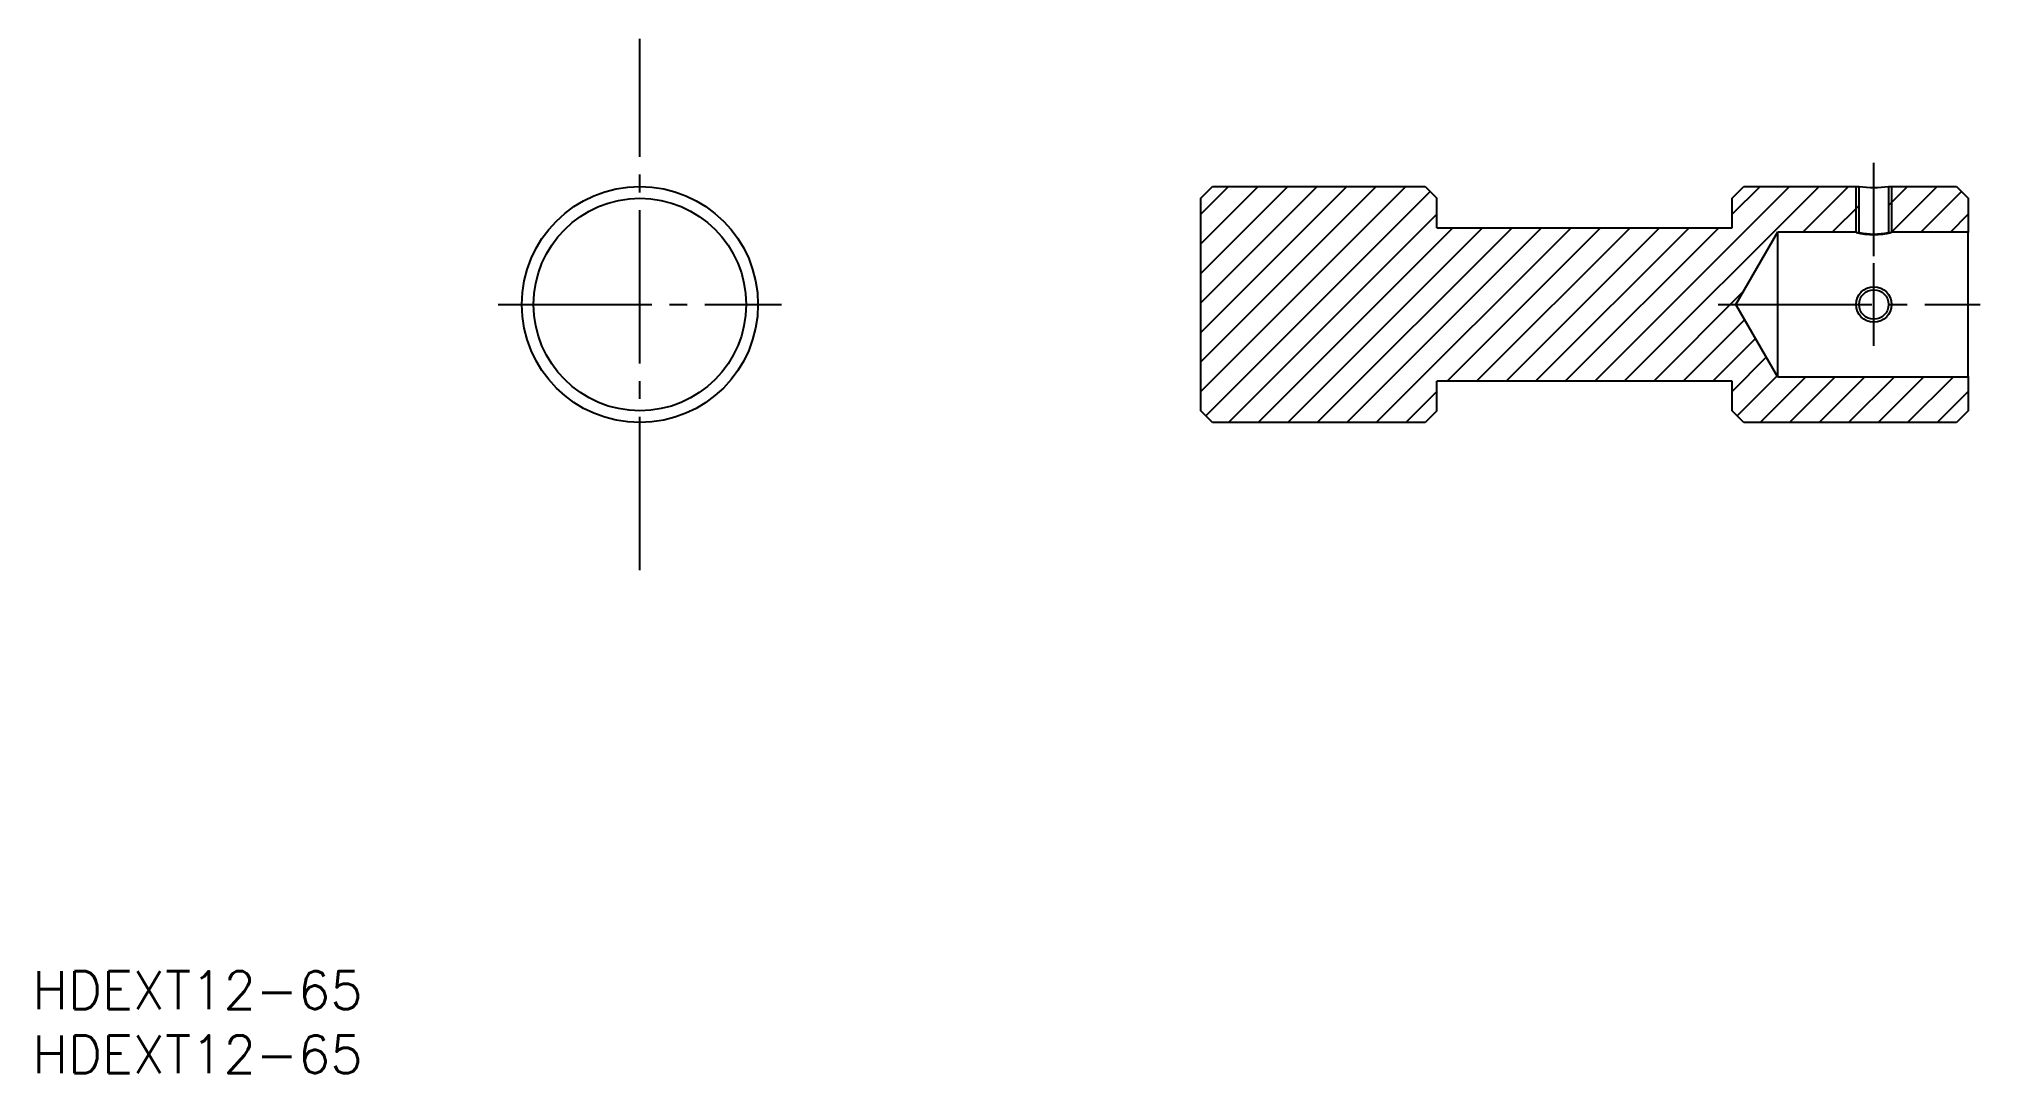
# Model space of a CAD drawing. Extents: x 10 to 174, y 146 to 234.
import ezdxf

# ---------------------------------------------------------------- set-up
doc = ezdxf.new("R2010")
doc.units = 0
doc.linetypes.add('CENTER', pattern=[17.5, 13, -1.5, 1.5, -1.5])
doc.layers.get('0').update_dxf_attribs({"linetype": 'CONTINUOUS'})
doc.styles.get("Standard").update_dxf_attribs({"font": 'txt.shx', "bigfont": '@extfont2.shx'})

msp = doc.modelspace()

# ---------------------------------------------------------------- linework, layer by layer
at = {"color": 1, "linetype": 'CENTER'}
for p, q in [((60.54, 189), (60.54, 234)), ((165.04, 215.6), (165.04, 223.5)), ((165.04, 208), (165.04, 215)), ((48.54, 211.5), (72.54, 211.5)), ((151.86, 211.5), (174.05, 211.5))]:
    msp.add_line(p, q, dxfattribs=at)
at = {"color": 3, "linetype": 'CONTINUOUS'}
for p, q in [((108.04, 219.14), (110.4, 221.5)), ((108.04, 216.64), (112.9, 221.5)), ((108.04, 214.14), (115.4, 221.5)), ((108.04, 211.64), (117.9, 221.5)), ((108.04, 209.14), (120.4, 221.5)), ((108.04, 206.64), (122.9, 221.5)), ((108.04, 204.14), (125.4, 221.5)), ((108.47, 202.07), (127.47, 221.07)), ((141.4, 205), (157.9, 221.5)), ((143.9, 205), (160.4, 221.5)), ((153.04, 219.14), (155.4, 221.5)), ((159.05, 217.65), (162.9, 221.5)), ((163.54, 217.6), (163.54, 221.5)), ((166.29, 219.89), (167.9, 221.5)), ((166.54, 221.5), (166.54, 217.6)), ((166.55, 217.65), (170.4, 221.5)), ((169.05, 217.65), (172.47, 221.07)), ((110.4, 201.5), (128.04, 219.14)), ((161.55, 217.65), (163.79, 219.89)), ((171.55, 217.65), (173.04, 219.14)), ((112.9, 201.5), (129.4, 218)), ((115.4, 201.5), (131.9, 218)), ((117.9, 201.5), (134.4, 218)), ((120.4, 201.5), (136.9, 218)), ((122.9, 201.5), (139.4, 218)), ((128.9, 205), (141.9, 218)), ((131.4, 205), (144.4, 218)), ((133.9, 205), (146.9, 218)), ((136.4, 205), (149.4, 218)), ((138.9, 205), (151.9, 218)), ((146.4, 205), (153.98, 212.59)), ((148.9, 205), (154.1, 210.21)), ((151.4, 205), (155.02, 208.62)), ((153.04, 204.14), (155.93, 207.04)), ((125.4, 201.5), (128.04, 204.14)), ((153.47, 202.07), (156.85, 205.45)), ((155.4, 201.5), (159.25, 205.35)), ((157.9, 201.5), (161.75, 205.35)), ((160.4, 201.5), (164.25, 205.35)), ((162.9, 201.5), (166.75, 205.35)), ((165.4, 201.5), (169.25, 205.35)), ((167.9, 201.5), (171.75, 205.35)), ((170.4, 201.5), (173.04, 204.14))]:
    msp.add_line(p, q, dxfattribs=at)
at = {"color": 7, "linetype": 'CONTINUOUS'}
for p, q in [((108.04, 220.5), (109.04, 221.5)), ((108.04, 202.5), (108.04, 220.5)), ((109.04, 221.5), (127.04, 221.5)), ((127.04, 221.5), (128.04, 220.5)), ((128.04, 218), (128.04, 220.5)), ((153.04, 220.5), (154.04, 221.5)), ((153.04, 218), (153.04, 220.5)), ((154.04, 221.5), (163.54, 221.5)), ((163.54, 221.5), (163.79, 221.5)), ((163.79, 217.6), (163.79, 221.5)), ((166.29, 221.5), (166.54, 221.5)), ((166.29, 221.5), (166.29, 217.6)), ((166.54, 221.5), (172.04, 221.5)), ((172.04, 221.5), (173.04, 220.5)), ((173.04, 220.5), (173.04, 217.6)), ((128.04, 218), (153.04, 218)), ((153.36, 211.5), (156.91, 217.65)), ((156.91, 205.35), (156.91, 217.65)), ((156.91, 217.65), (163.54, 217.65)), ((163.54, 217.6), (163.79, 217.6)), ((166.29, 217.6), (166.54, 217.6)), ((166.54, 217.65), (173.04, 217.65)), ((173.04, 205.4), (173.04, 217.6)), ((156.91, 205.35), (153.36, 211.5)), ((153.04, 205), (128.04, 205)), ((128.04, 202.5), (128.04, 205)), ((153.04, 202.5), (153.04, 205)), ((173.04, 205.35), (156.91, 205.35)), ((173.04, 205.4), (173.04, 202.5)), ((109.04, 201.5), (108.04, 202.5)), ((128.04, 202.5), (127.04, 201.5)), ((154.04, 201.5), (153.04, 202.5)), ((173.04, 202.5), (172.04, 201.5)), ((127.04, 201.5), (109.04, 201.5)), ((172.04, 201.5), (154.04, 201.5))]:
    msp.add_line(p, q, dxfattribs=at)
at = {"color": 9, "linetype": 'CONTINUOUS'}
msp.add_line((50.65, 213), (50.65, 213), dxfattribs=at)
at = {"color": 1, "linetype": 'CENTER'}
msp.add_polyline3d([(60.54, 189, 0), (60.54, 234, 0)], dxfattribs=at)
at = {"color": 7, "linetype": 'CONTINUOUS'}
for centre, radius in [((60.54, 211.5), 10), ((60.54, 211.5), 9), ((165.04, 211.5), 1.25)]:
    msp.add_circle(centre, radius, dxfattribs=at)
at = {"color": 3, "linetype": 'CONTINUOUS'}
msp.add_circle((165.04, 211.5), 1.5, dxfattribs=at)
at = {"color": 7, "linetype": 'CONTINUOUS'}
for centre, radius, start, end in [((165.04, 231.42), 10, 262.8192, 277.1808), ((165.04, 223.57), 6.1, 258.1757, 281.8243)]:
    msp.add_arc(centre, radius, start, end, dxfattribs=at)
at = {"color": 3, "linetype": 'CONTINUOUS'}
msp.add_arc((165.04, 223.52), 6.1, 255.7658, 284.2341, dxfattribs=at)

# ---------------------------------------------------------------- texts
at = {"color": 7}
for p in [(9.09, 151.83), (9.09, 146.4)]:
    msp.add_text('HDEXT12-65', height=3.2, dxfattribs=at).set_placement(p)

doc.saveas('drawing.dxf')
